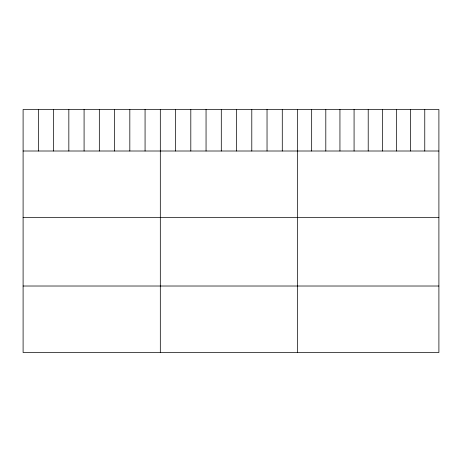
<?xml version="1.0" encoding="UTF-8"?>
<svg xmlns="http://www.w3.org/2000/svg" width="462" height="462" viewBox="0 0 462 462"><rect width="100%" height="100%" fill="white"/><g stroke="black" fill="none" stroke-linecap="round" stroke-linejoin="round"><path stroke-width="0.69" d="M438.9 151.005L438.9 352.518L23.1 352.518L23.1 109.482L438.9 109.482L438.9 151.005L23.1 151.005M23.1 217.504L438.9 217.504M23.1 286.018L438.9 286.018M424.763 109.482L424.763 151.005M410.626 109.482L410.626 151.005M396.488 109.482L396.488 151.005M382.351 109.482L382.351 151.005M368.214 109.482L368.214 151.005M354.077 109.482L354.077 151.005M339.94 109.482L339.94 151.005M325.802 109.482L325.802 151.005M311.665 109.482L311.665 151.005M297.528 109.482L297.528 352.518M282.282 109.482L282.282 151.005M267.036 109.482L267.036 151.005M251.79 109.482L251.79 151.005M236.544 109.482L236.544 151.005M221.298 109.482L221.298 151.005M206.052 109.482L206.052 151.005M190.806 109.482L190.806 151.005M175.56 109.482L175.56 151.005M160.314 109.482L160.314 352.518M145.068 109.482L145.068 151.005M129.822 109.482L129.822 151.005M114.576 109.482L114.576 151.005M99.33 109.482L99.33 151.005M84.084 109.482L84.084 151.005M68.838 109.482L68.838 151.005M53.592 109.482L53.592 151.005M38.346 109.482L38.346 151.005"/></g></svg>
